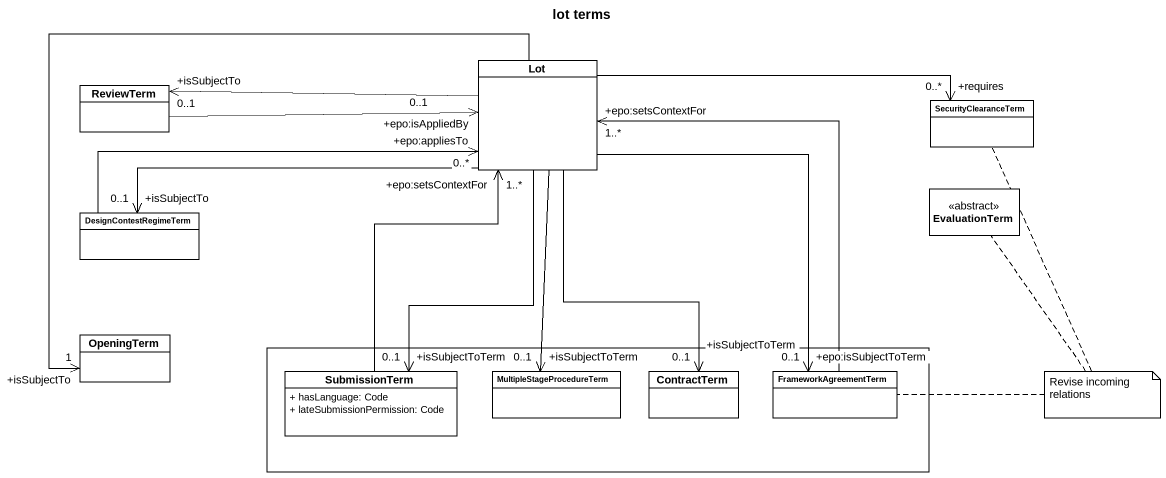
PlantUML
@startuml
title lot terms
hide circle
hide empty members
skinparam classAttributeIconSize 0
class Lot
class ReviewTerm
class SecurityClearanceTerm
class EvaluationTerm <<abstract>>
class DesignContestRegimeTerm
class OpeningTerm
rectangle " " as rectangle1 {
  class SubmissionTerm {
    + hasLanguage: Code
    + lateSubmissionPermission: Code
  }
  class MultipleStageProcedureTerm
  class ContractTerm
  class FrameworkAgreementTerm
}
Lot -left-> "+isSubjectTo\n0..1" ReviewTerm
Lot -right-> "+requires\n0..*" SecurityClearanceTerm
Lot -left-> "+isSubjectTo\n0..1" DesignContestRegimeTerm
Lot -left-> "+isSubjectTo\n1" OpeningTerm
Lot --> "+isSubjectToTerm\n0..1" SubmissionTerm
Lot --> "+isSubjectToTerm\n0..1" MultipleStageProcedureTerm
Lot --> "+isSubjectToTerm\n0..1" ContractTerm
Lot --> "+epo:isSubjectToTerm\n0..1" FrameworkAgreementTerm
ReviewTerm -right-> "+epo:isAppliedBy\n0..1" Lot
DesignContestRegimeTerm -right-> "+epo:appliesTo\n0..*" Lot
SubmissionTerm -up-> "+epo:setsContextFor\n1..*" Lot
FrameworkAgreementTerm -up-> "+epo:setsContextFor\n1..*" Lot
note as N1
  Revise incoming relations
end note
N1 .. SecurityClearanceTerm
N1 .. EvaluationTerm
N1 .. FrameworkAgreementTerm
@enduml
